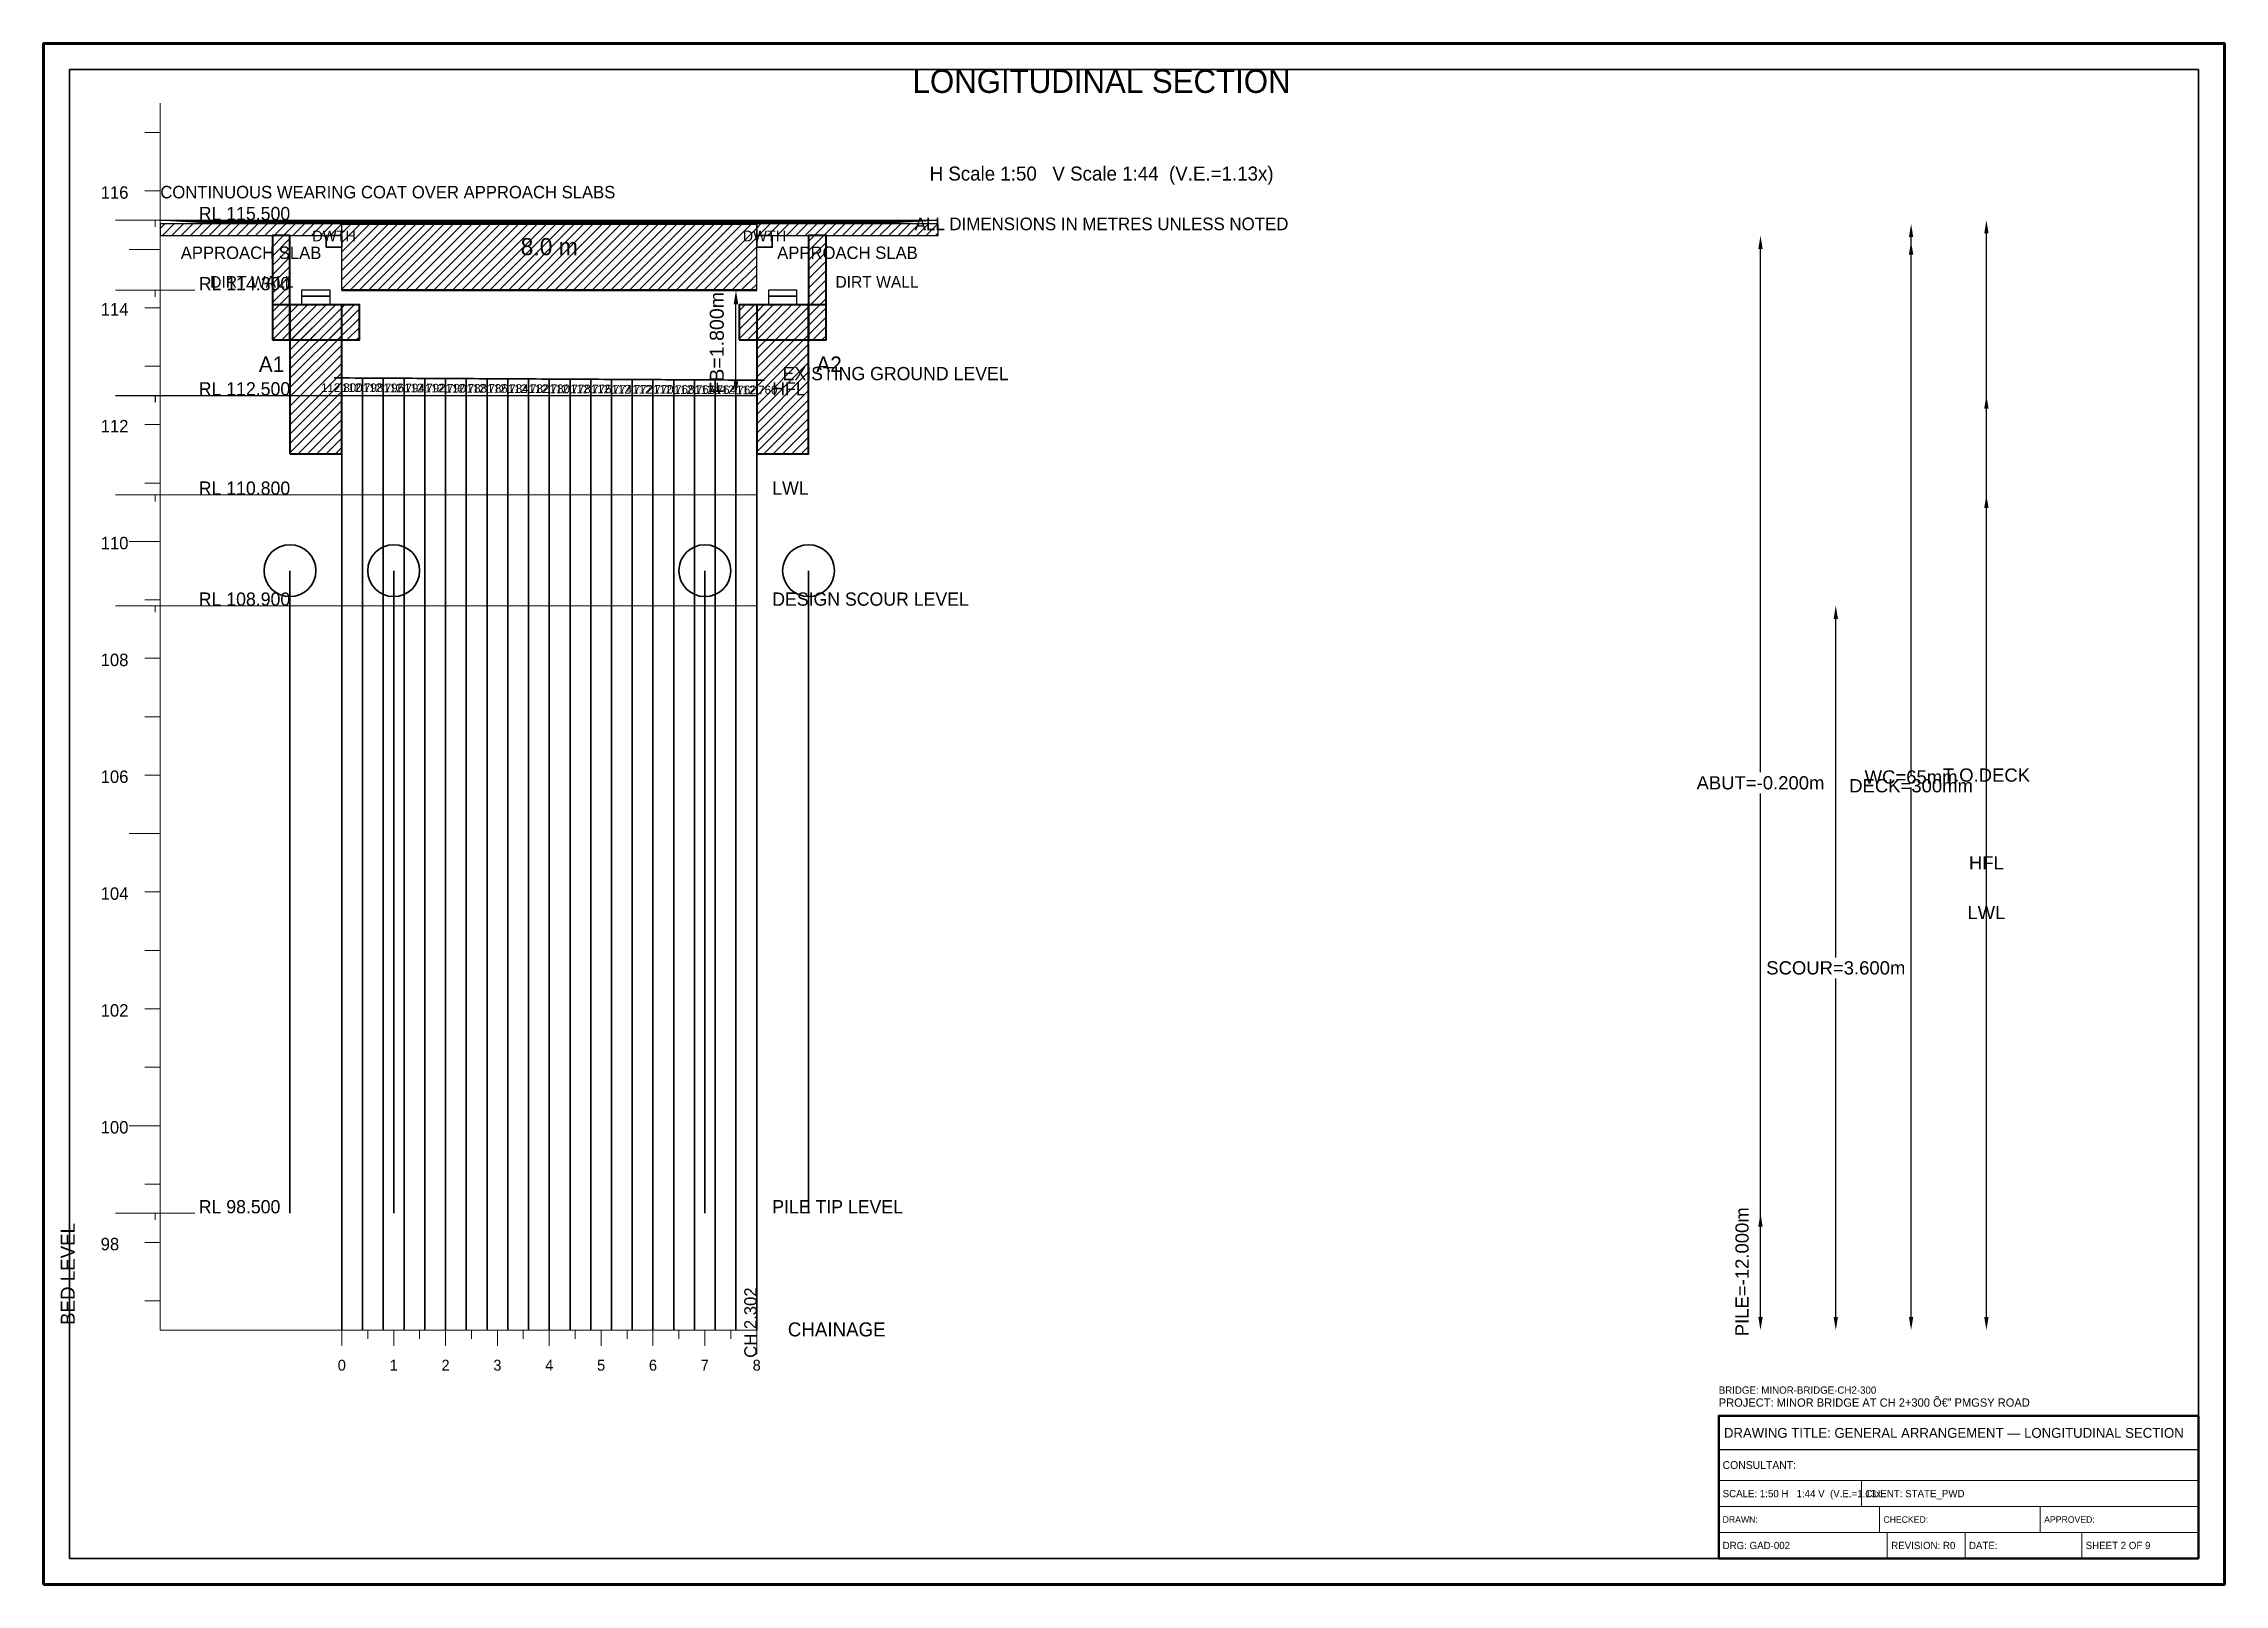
# Model space of a CAD drawing. Header units: metres. Extents: x 0 to 841, y 0 to 594.
import ezdxf
from ezdxf.enums import TextEntityAlignment as Align

# ---------------------------------------------------------------- set-up
doc = ezdxf.new("R2010")
doc.units = ezdxf.units.M
doc.linetypes.add('DASHED', pattern=[0.5, 0.375, -0.125])
doc.linetypes.add('DASHED2', pattern=[0.25, 0.1875, -0.0625])
for name, color, linetype, lineweight in [('ABUT-PROF', 4, 'Continuous', 50), ('BORDER-INNER', 7, 'Continuous', 35), ('BORDER-OUTER', 7, 'Continuous', 70), ('CIVIL-CHAINAGE', 7, 'Continuous', 18), ('CIVIL-GROUND', 3, 'Continuous', 35), ('CIVIL-HFL', 5, 'DASHED', 25), ('CIVIL-LWL', 4, 'DASHED', 18), ('CIVIL-ROAD', 7, 'Continuous', 25), ('CIVIL-SCOUR', 1, 'DASHED2', 18), ('DIM-CHAINAGE', 3, 'Continuous', 18), ('DIM-LEVEL', 3, 'Continuous', 18), ('DIM-LINEAR', 3, 'Continuous', 18), ('FOUND-PILE', 4, 'Continuous', 35), ('STRUC-HATCHING', 8, 'Continuous', 18), ('SUB-ABUT', 3, 'Continuous', 35), ('SUB-BEARING', 5, 'Continuous', 25), ('SUB-DIRT-WALL', 3, 'Continuous', 35), ('SUPER-DECK', 2, 'Continuous', 50), ('SUPER-WEARING', 8, 'Continuous', 25), ('TEXT-GENERAL', 7, 'Continuous', 18), ('TEXT-HEADER', 7, 'Continuous', 25), ('TEXT-LEVEL', 5, 'Continuous', 18), ('TEXT-SPEC', 7, 'Continuous', 13), ('TEXT-TITLE', 7, 'Continuous', 25), ('TITLEBLK-BOX', 7, 'Continuous', 50), ('TITLEBLK-TEXT', 7, 'Continuous', 18)]:
    doc.layers.add(name, color=color, linetype=linetype, lineweight=lineweight)
doc.styles.add('BRIDGE_STD', font='Arial.ttf')
doc.dimstyles.new('pmb100', dxfattribs={"dimtxt": 2.5, "dimasz": 0.9375, "dimexe": 2.5, "dimexo": 2.5, "dimtad": 0, "dimtih": 1, "dimdec": 0, "dimtxsty": 'BRIDGE_STD', "dimcen": 2.5, "dimazin": 3, "dimtfac": 1, "dimtmove": 0, "dimatfit": 3})

msp = doc.modelspace()

# ---------------------------------------------------------------- hatches: boundary and pattern name
at = {"layer": 'STRUC-HATCHING'}
h = msp.add_hatch(dxfattribs=at)
h.set_pattern_fill('ANSI31', scale=0.8)
h.paths.add_polyline_path([(45, 519.98), (115, 519.98), (115, 524.49), (45, 524.49)])
h = msp.add_hatch(dxfattribs=at)
h.set_pattern_fill('ANSI31', scale=0.8)
h.paths.add_polyline_path([(115, 498.92), (275, 498.92), (275, 524.49), (115, 524.49)])
h = msp.add_hatch(dxfattribs=at)
h.set_pattern_fill('ANSI31', scale=0.8)
h.paths.add_polyline_path([(275, 519.98), (345, 519.98), (345, 524.49), (275, 524.49)])
h = msp.add_hatch(dxfattribs=at)
h.set_pattern_fill('ANSI31', scale=0.8)
h.paths.add_polyline_path([(88.24, 479.78), (95, 479.78), (95, 519.98), (88.24, 519.98)])
h = msp.add_hatch(dxfattribs=at)
h.set_pattern_fill('ANSI31', scale=0.8)
h.paths.add_polyline_path([(295, 479.78), (301.76, 479.78), (301.76, 519.98), (295, 519.98)])
h = msp.add_hatch(dxfattribs=at)
h.set_pattern_fill('ANSI31', scale=0.8)
h.paths.add_polyline_path([(88.24, 479.78), (121.76, 479.78), (121.76, 493.29), (88.24, 493.29)])
h = msp.add_hatch(dxfattribs=at)
h.set_pattern_fill('ANSI31', scale=0.8)
h.paths.add_polyline_path([(95, 435.86), (115, 435.86), (115, 493.29), (95, 493.29)])
h = msp.add_hatch(dxfattribs=at)
h.set_pattern_fill('ANSI31', scale=0.8)
h.paths.add_polyline_path([(268.24, 479.78), (301.76, 479.78), (301.76, 493.29), (268.24, 493.29)])
h = msp.add_hatch(dxfattribs=at)
h.set_pattern_fill('ANSI31', scale=0.8)
h.paths.add_polyline_path([(275, 435.86), (295, 435.86), (295, 493.29), (275, 493.29)])
at = {"layer": 'SUPER-WEARING'}
h = msp.add_hatch(dxfattribs=at)
h.set_pattern_fill('SOLID')
h.paths.add_polyline_path([(45, 525.95), (345, 525.95), (319, 524.49), (71, 524.49)])

# ---------------------------------------------------------------- linework, layer by layer
at = {"layer": 'ABUT-PROF', "lineweight": 35}
for points in [[(109, 515.48), (115, 515.48), (115, 519.98), (109, 519.98), (109, 515.48)], [(275, 515.48), (281, 515.48), (281, 519.98), (275, 519.98), (275, 515.48)]]:
    msp.add_lwpolyline(points, dxfattribs=at)
at = {"layer": 'BORDER-INNER'}
msp.add_lwpolyline([(10, 10), (831, 10), (831, 584), (10, 584), (10, 10)], dxfattribs=at)
at = {"layer": 'BORDER-OUTER'}
msp.add_lwpolyline([(0, 0), (841, 0), (841, 594), (0, 594), (0, 0)], dxfattribs=at)
at = {"layer": 'CIVIL-CHAINAGE'}
for p, q in [((45, 98), (275, 98)), ((115, 98), (115, 92)), ((125, 98), (125, 94.7)), ((135, 98), (135, 92)), ((145, 98), (145, 94.7)), ((155, 98), (155, 92)), ((165, 98), (165, 94.7)), ((175, 98), (175, 92)), ((185, 98), (185, 94.7)), ((195, 98), (195, 92)), ((205, 98), (205, 94.7)), ((215, 98), (215, 92)), ((225, 98), (225, 94.7)), ((235, 98), (235, 92)), ((245, 98), (245, 94.7)), ((255, 98), (255, 92)), ((265, 98), (265, 94.7)), ((275, 98), (275, 92)), ((275, 96), (275, 88.8))]:
    msp.add_line(p, q, dxfattribs=at)
at = {"layer": 'CIVIL-GROUND', "color": 3}
for p, q in [((112, 465.14), (118, 465.14)), ((120, 465.09), (126, 465.09)), ((128, 465.05), (134, 465.05)), ((136, 465), (142, 465)), ((144, 464.96), (150, 464.96)), ((152, 464.91), (158, 464.91)), ((160, 464.87), (166, 464.87)), ((168, 464.82), (174, 464.82)), ((176, 464.78), (182, 464.78)), ((184, 464.73), (190, 464.73)), ((192, 464.69), (198, 464.69)), ((200, 464.64), (206, 464.64)), ((208, 464.6), (214, 464.6)), ((216, 464.55), (222, 464.55)), ((224, 464.51), (230, 464.51)), ((232, 464.46), (238, 464.46)), ((240, 464.42), (246, 464.42)), ((248, 464.37), (254, 464.37)), ((256, 464.33), (262, 464.33)), ((264, 464.28), (270, 464.28)), ((272, 464.24), (278, 464.24))]:
    msp.add_line(p, q, dxfattribs=at)
at = {"layer": 'CIVIL-GROUND', "color": 8, "linetype": 'DASHED2'}
for p, q in [((115, 465.14), (115, 98)), ((123, 465.09), (123, 98)), ((131, 465.05), (131, 98)), ((139, 465), (139, 98)), ((147, 464.96), (147, 98)), ((155, 464.91), (155, 98)), ((163, 464.87), (163, 98)), ((171, 464.82), (171, 98)), ((179, 464.78), (179, 98)), ((187, 464.73), (187, 98)), ((195, 464.69), (195, 98)), ((203, 464.64), (203, 98)), ((211, 464.6), (211, 98)), ((219, 464.55), (219, 98)), ((227, 464.51), (227, 98)), ((235, 464.46), (235, 98)), ((243, 464.42), (243, 98)), ((251, 464.37), (251, 98)), ((259, 464.33), (259, 98)), ((267, 464.28), (267, 98)), ((275, 464.24), (275, 98))]:
    msp.add_line(p, q, dxfattribs=at)
at = {"layer": 'CIVIL-GROUND', "color": 3}
msp.add_lwpolyline([(115, 465.14), (123, 465.09), (131, 465.05), (139, 465), (147, 464.96), (155, 464.91), (163, 464.87), (171, 464.82), (179, 464.78), (187, 464.73), (195, 464.69), (203, 464.64), (211, 464.6), (219, 464.55), (227, 464.51), (235, 464.46), (243, 464.42), (251, 464.37), (259, 464.33), (267, 464.28), (275, 464.24)], dxfattribs=at)
at = {"layer": 'CIVIL-HFL'}
for p, q in [((27.7, 458.38), (58.3, 458.38)), ((43, 458.38), (43, 455.83))]:
    msp.add_line(p, q, dxfattribs=at)
at = {"layer": 'CIVIL-HFL', "color": 5}
msp.add_line((45, 458.38), (275, 458.38), dxfattribs=at)
at = {"layer": 'CIVIL-LWL'}
for p, q in [((27.7, 420.09), (58.3, 420.09)), ((43, 420.09), (43, 417.54))]:
    msp.add_line(p, q, dxfattribs=at)
at = {"layer": 'CIVIL-LWL', "color": 4}
msp.add_line((45, 420.09), (275, 420.09), dxfattribs=at)
at = {"layer": 'CIVIL-ROAD', "lineweight": 25}
for points in [[(45, 519.98), (115, 519.98), (115, 524.49), (45, 524.49), (45, 519.98)], [(275, 519.98), (345, 519.98), (345, 524.49), (275, 524.49), (275, 519.98)]]:
    msp.add_lwpolyline(points, dxfattribs=at)
at = {"layer": 'CIVIL-SCOUR'}
for p, q in [((27.7, 377.3), (58.3, 377.3)), ((43, 377.3), (43, 374.75))]:
    msp.add_line(p, q, dxfattribs=at)
at = {"layer": 'CIVIL-SCOUR', "color": 1}
msp.add_line((45, 377.3), (275, 377.3), dxfattribs=at)
at = {"layer": 'DIM-LEVEL'}
for p, q in [((45, 98), (45, 571)), ((39, 559.74), (45, 559.74)), ((39, 537.21), (45, 537.21)), ((27.7, 525.95), (58.3, 525.95)), ((43, 525.95), (43, 523.4)), ((33, 514.69), (45, 514.69)), ((27.7, 498.92), (58.3, 498.92)), ((43, 498.92), (43, 496.37)), ((39, 492.17), (45, 492.17)), ((39, 469.64), (45, 469.64)), ((39, 447.12), (45, 447.12)), ((39, 424.6), (45, 424.6)), ((33, 402.07), (45, 402.07)), ((39, 379.55), (45, 379.55)), ((39, 357.02), (45, 357.02)), ((39, 334.5), (45, 334.5)), ((39, 311.98), (45, 311.98)), ((33, 289.45), (45, 289.45)), ((39, 266.93), (45, 266.93)), ((39, 244.4), (45, 244.4)), ((39, 221.88), (45, 221.88)), ((39, 199.36), (45, 199.36)), ((33, 176.83), (45, 176.83)), ((39, 154.31), (45, 154.31)), ((27.7, 143.05), (58.3, 143.05)), ((43, 143.05), (43, 140.5)), ((39, 131.79), (45, 131.79)), ((39, 109.26), (45, 109.26))]:
    msp.add_line(p, q, dxfattribs=at)
at = {"layer": 'FOUND-PILE', "lineweight": 35}
for p, q in [((95, 390.81), (95, 143.05)), ((135, 390.81), (135, 143.05)), ((255, 390.81), (255, 143.05)), ((295, 390.81), (295, 143.05))]:
    msp.add_line(p, q, dxfattribs=at)
at = {"layer": 'FOUND-PILE'}
for centre in [(95, 390.81), (135, 390.81), (255, 390.81), (295, 390.81)]:
    msp.add_circle(centre, 10, dxfattribs=at)
at = {"layer": 'SUB-ABUT', "lineweight": 30}
for points in [[(99.5, 493.29), (110.5, 493.29), (110.5, 496.67), (99.5, 496.67), (99.5, 493.29)], [(279.5, 493.29), (290.5, 493.29), (290.5, 496.67), (279.5, 496.67), (279.5, 493.29)]]:
    msp.add_lwpolyline(points, dxfattribs=at)
at = {"layer": 'SUB-ABUT', "lineweight": 40}
for points in [[(88.24, 479.78), (121.76, 479.78), (121.76, 493.29), (88.24, 493.29), (88.24, 479.78)], [(95, 435.86), (115, 435.86), (115, 493.29), (95, 493.29), (95, 435.86)], [(268.24, 479.78), (301.76, 479.78), (301.76, 493.29), (268.24, 493.29), (268.24, 479.78)], [(275, 435.86), (295, 435.86), (295, 493.29), (275, 493.29), (275, 435.86)]]:
    msp.add_lwpolyline(points, dxfattribs=at)
at = {"layer": 'SUB-BEARING', "lineweight": 30}
for points in [[(99.5, 496.67), (110.5, 496.67), (110.5, 498.92), (99.5, 498.92), (99.5, 496.67)], [(279.5, 496.67), (290.5, 496.67), (290.5, 498.92), (279.5, 498.92), (279.5, 496.67)]]:
    msp.add_lwpolyline(points, dxfattribs=at)
at = {"layer": 'SUB-DIRT-WALL', "lineweight": 40}
for points in [[(88.24, 479.78), (95, 479.78), (95, 519.98), (88.24, 519.98), (88.24, 479.78)], [(295, 479.78), (301.76, 479.78), (301.76, 519.98), (295, 519.98), (295, 479.78)]]:
    msp.add_lwpolyline(points, dxfattribs=at)
at = {"layer": 'SUPER-DECK'}
for p, q in [((115, 524.49), (275, 524.49)), ((115, 498.92), (275, 498.92))]:
    msp.add_line(p, q, dxfattribs=at)
at = {"layer": 'SUPER-DECK', "lineweight": 25}
for p, q in [((115, 498.92), (115, 524.49)), ((275, 498.92), (275, 524.49))]:
    msp.add_line(p, q, dxfattribs=at)
at = {"layer": 'SUPER-WEARING', "lineweight": 25}
msp.add_lwpolyline([(45, 525.95), (345, 525.95), (319, 524.49), (71, 524.49), (45, 525.95)], dxfattribs=at)
at = {"layer": 'TITLEBLK-BOX', "lineweight": 50}
msp.add_lwpolyline([(646, 10), (831, 10), (831, 65), (646, 65), (646, 10)], dxfattribs=at)
at = {"layer": 'TITLEBLK-BOX', "lineweight": 30}
msp.add_lwpolyline([(646, 52), (831, 52), (831, 65), (646, 65), (646, 52)], dxfattribs=at)
at = {"layer": 'TITLEBLK-BOX', "lineweight": 18}
for points in [[(646, 40), (831, 40), (831, 52), (646, 52), (646, 40)], [(646, 30), (701, 30), (701, 40), (646, 40), (646, 30)], [(701, 30), (831, 30), (831, 40), (701, 40), (701, 30)], [(646, 20), (708, 20), (708, 30), (646, 30), (646, 20)], [(708, 20), (770, 20), (770, 30), (708, 30), (708, 20)], [(770, 20), (831, 20), (831, 30), (770, 30), (770, 20)], [(646, 10), (711, 10), (711, 20), (646, 20), (646, 10)], [(711, 10), (741, 10), (741, 20), (711, 20), (711, 10)], [(741, 10), (786, 10), (786, 20), (741, 20), (741, 10)], [(786, 10), (831, 10), (831, 20), (786, 20), (786, 10)]]:
    msp.add_lwpolyline(points, dxfattribs=at)

# ---------------------------------------------------------------- texts
at = {"layer": 'CIVIL-GROUND', "color": 3}
msp.add_text('EXISTING GROUND LEVEL', height=5.1, dxfattribs=at).set_placement((285, 464.24))
at = {"layer": 'CIVIL-HFL', "color": 5}
msp.add_text('HFL', height=5.1, dxfattribs=at).set_placement((281, 458.38))
at = {"layer": 'CIVIL-LWL', "color": 4}
msp.add_text('LWL', height=5.1, dxfattribs=at).set_placement((281, 420.09))
at = {"layer": 'CIVIL-SCOUR', "color": 1}
msp.add_text('DESIGN SCOUR LEVEL', height=5.1, dxfattribs=at).set_placement((281, 377.3))
at = {"layer": 'DIM-CHAINAGE'}
msp.add_text('CH 2.302', height=4.8, rotation=90, dxfattribs=at).set_placement((275, 87.36))
at = {"layer": 'TEXT-GENERAL'}
msp.add_text('8.0 m', height=6.6, dxfattribs=at).set_placement((195, 512.44), align=Align.CENTER)
for s, height, p in [('A1', 6, (83, 467.39)), ('A2', 6, (298, 467.39)), ('PILE TIP LEVEL', 5.1, (281, 143.05))]:
    msp.add_text(s, height=height, dxfattribs=at).set_placement(p)
at = {"layer": 'TEXT-HEADER'}
msp.add_text('LONGITUDINAL SECTION', height=9, dxfattribs=at).set_placement((408, 575), align=Align.CENTER)
at = {"layer": 'TEXT-LEVEL'}
for s, height, p in [('116', 4.8, (22, 534.21)), ('RL 115.500', 5.1, (59.83, 525.95)), ('RL 114.300', 5.1, (59.83, 498.92)), ('114', 4.8, (22, 489.17)), ('RL 112.500', 5.1, (59.83, 458.38)), ('112', 4.8, (22, 444.12)), ('RL 110.800', 5.1, (59.83, 420.09)), ('110', 4.8, (22, 399.07)), ('RL 108.900', 5.1, (59.83, 377.3)), ('108', 4.8, (22, 354.02)), ('106', 4.8, (22, 308.98)), ('104', 4.8, (22, 263.93)), ('102', 4.8, (22, 218.88)), ('100', 4.8, (22, 173.83)), ('RL 98.500', 5.1, (59.83, 143.05)), ('98', 4.8, (22, 128.79)), ('CHAINAGE', 5.4, (287, 95.6))]:
    msp.add_text(s, height=height, dxfattribs=at).set_placement(p)
at = {"layer": 'TEXT-LEVEL', "color": 8}
for s, p in [('112.800', (115, 459.74)), ('112.798', (123, 459.69)), ('112.796', (131, 459.65)), ('112.794', (139, 459.6)), ('112.792', (147, 459.56)), ('112.790', (155, 459.51)), ('112.788', (163, 459.47)), ('112.786', (171, 459.42)), ('112.784', (179, 459.38)), ('112.782', (187, 459.33)), ('112.780', (195, 459.29)), ('112.778', (203, 459.24)), ('112.776', (211, 459.2)), ('112.774', (219, 459.15)), ('112.772', (227, 459.11)), ('112.770', (235, 459.06)), ('112.768', (243, 459.02)), ('112.766', (251, 458.97)), ('112.764', (259, 458.93)), ('112.762', (267, 458.88)), ('112.760', (275, 458.84))]:
    msp.add_text(s, height=3.3, dxfattribs=at).set_placement(p, align=Align.CENTER)
at = {"layer": 'TEXT-LEVEL'}
msp.add_text('BED LEVEL', height=5.4, rotation=90, dxfattribs=at).set_placement((12, 100))
for s, p in [('0', (115, 82.4)), ('1', (135, 82.4)), ('2', (155, 82.4)), ('3', (175, 82.4)), ('4', (195, 82.4)), ('5', (215, 82.4)), ('6', (235, 82.4)), ('7', (255, 82.4)), ('8', (275, 82.4))]:
    msp.add_text(s, height=4.2, dxfattribs=at).set_placement(p, align=Align.CENTER)
at = {"layer": 'TEXT-SPEC'}
for s, height, p in [('H Scale 1:50   V Scale 1:44  (V.E.=1.13x)', 5.4, (408, 541.21)), ('APPROACH SLAB', 4.8, (80, 510.98)), ('APPROACH SLAB', 4.8, (310, 510.98))]:
    msp.add_text(s, height=height, dxfattribs=at).set_placement(p, align=Align.CENTER)
at = {"layer": 'TEXT-SPEC', "color": 8}
msp.add_text('CONTINUOUS WEARING COAT OVER APPROACH SLABS', height=4.8, dxfattribs=at).set_placement((45, 534.35))
at = {"layer": 'TEXT-SPEC', "color": 4}
for p in [(112, 517.73), (278, 517.73)]:
    msp.add_text('DWTH', height=4.2, dxfattribs=at).set_placement(p, align=Align.CENTER)
at = {"layer": 'TEXT-SPEC', "color": 8}
msp.add_text('ALL DIMENSIONS IN METRES UNLESS NOTED', height=4.86, dxfattribs=at).set_placement((408, 522.07), align=Align.CENTER)
at = {"layer": 'TEXT-SPEC'}
for p in [(64.24, 499.88), (305.36, 499.88)]:
    msp.add_text('DIRT WALL', height=4.5, dxfattribs=at).set_placement(p)
at = {"layer": 'TEXT-TITLE'}
for s, height, p in [('PROJECT: MINOR BRIDGE AT CH 2+300 â€” PMGSY ROAD', 3.2, (646, 68.5)), ('DRAWING TITLE: GENERAL ARRANGEMENT — LONGITUDINAL SECTION', 3.8, (648, 56.5))]:
    msp.add_text(s, height=height, dxfattribs=at).set_placement(p)
at = {"layer": 'TITLEBLK-TEXT'}
for s, height, p in [('BRIDGE: MINOR-BRIDGE-CH2-300', 2.8, (646, 73.5)), ('CONSULTANT: ', 3, (647.5, 44.5)), ('SCALE: 1:50 H   1:44 V  (V.E.=1.13x', 2.8, (647.5, 33.6)), ('CLIENT: STATE_PWD', 2.8, (702.5, 33.6)), ('DRAWN: ', 2.5, (647.5, 23.75)), ('CHECKED: ', 2.5, (709.5, 23.75)), ('APPROVED: ', 2.5, (771.5, 23.75)), ('DRG: GAD-002', 2.8, (647.5, 13.6)), ('REVISION: R0', 2.8, (712.5, 13.6)), ('DATE: ', 2.8, (742.5, 13.6)), ('SHEET 2 OF 9', 2.8, (787.5, 13.6))]:
    msp.add_text(s, height=height, dxfattribs=at).set_placement(p)

# ---------------------------------------------------------------- dimensions: what is measured, and where the dimension line sits
at = {"layer": 'DIM-LINEAR'}
for base, p1, p2, text, override in [((720.18, 98), (720.18, 98), (720.18, 524.49), 'WC=65mm', {"dimtxt": 5.1, "dimasz": 5.1, "dimgap": 2.04, "dimclrt": 3}), ((749.22, 98), (749.22, 98), (749.22, 525.95), 'T.O.DECK', {"dimtxt": 5.1, "dimasz": 5.1, "dimgap": 2.04, "dimclrt": 3}), ((662.1, 98), (662.1, 98), (662.1, 519.98), 'ABUT=-0.200m', {"dimtxt": 5.1, "dimasz": 5.1, "dimgap": 2.04, "dimclrt": 3}), ((720.18, 98), (720.18, 98), (720.18, 517.73), 'DECK=300mm', {"dimtxt": 5.1, "dimasz": 5.1, "dimgap": 2.04, "dimclrt": 3}), ((267, 458.38), (227, 458.38), (227, 498.92), 'FB=1.800m', {"dimtxt": 5.4, "dimasz": 5.4, "dimgap": 2.16, "dimclrt": 3}), ((749.22, 98), (749.22, 98), (749.22, 458.38), 'HFL', {"dimtxt": 5.1, "dimasz": 5.1, "dimgap": 2.04, "dimclrt": 3}), ((749.22, 98), (749.22, 98), (749.22, 420.09), 'LWL', {"dimtxt": 5.1, "dimasz": 5.1, "dimgap": 2.04, "dimclrt": 3}), ((691.14, 98), (691.14, 98), (691.14, 377.3), 'SCOUR=3.600m', {"dimtxt": 5.1, "dimasz": 5.1, "dimgap": 2.04, "dimclrt": 3}), ((662.1, 98), (662.1, 98), (662.1, 143.05), 'PILE=-12.000m', {"dimtxt": 5.1, "dimasz": 5.1, "dimgap": 2.04, "dimclrt": 3})]:
    msp.add_linear_dim(base=base, p1=p1, p2=p2, angle=90, text=text, dimstyle='pmb100', override=override, dxfattribs=at).render()

doc.saveas('drawing.dxf')
